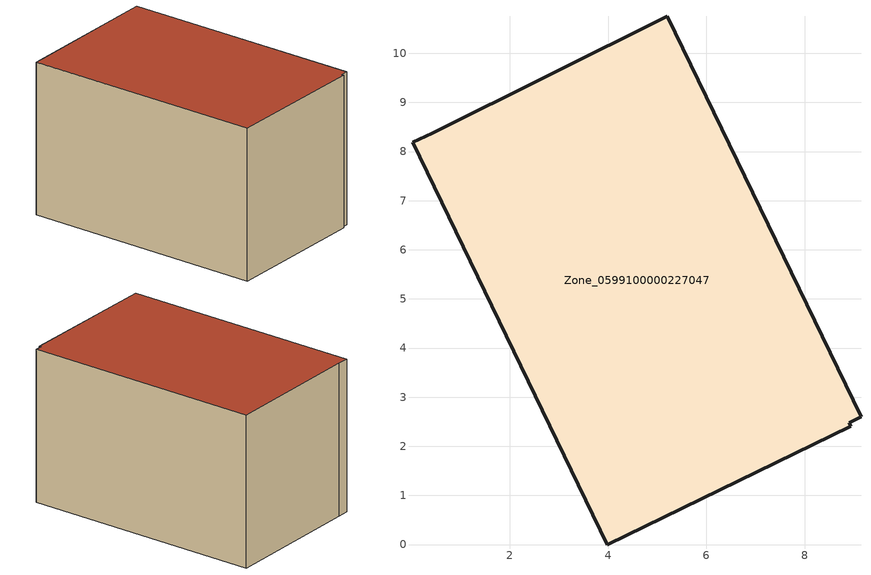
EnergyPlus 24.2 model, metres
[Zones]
Zone_0599100000227047
 floor ground (C_G): 0.42,8.38 5.2,10.75 9.15,2.6 8.9,2.48 8.94,2.41 3.98,0 0.02,8.19 z0
 wall outside (C_F): 9.15,2.6 5.2,10.75 0.42,8.38 0.02,8.19 3.98,0 8.94,2.41 8.9,2.48 9.15,2.6 z0:5.78
 roof outside (C_R): 5.2,10.75 0.42,8.38 0.02,8.19 3.98,0 8.94,2.41 8.9,2.48 9.15,2.6 z5.78
[BUILDING]
Pand.0599100000227047: North Axis=0; Terrain=City; Loads Convergence Tolerance Value=0.04; Temperature Convergence Tolerance Value=0.4; Solar Distribution=FullExterior; Maximum Number of Warmup Days=25; Minimum Number of Warmup Days=1
[Site:Location]
Rotterdam.The.Hague.AP_ZH_NLD Design_Conditions: Latitude=51.96; Longitude=4.45; Time Zone=1; Elevation=-4.5
[SITE:GROUNDTEMPERATURE:BUILDINGSURFACE]
18, 18, 18, 18, 18, 18, 18, 18, 18, 18, 18, 18
[MATERIAL] Thermal Absorptance=0.9; Solar Absorptance=0.7; Visible Absorptance=0.7
Name | Roughness | Thickness | Conductivity | Density | Specific Heat
G.TI.1946-1964 | MediumSmooth | 0.15 | 1 | 540 | 1210
F.TI.1946-1964 | Rough | 0.3 | 0.857143 | 1920 | 840
R.TI.1946-1964 | MediumRough | 0.2 | 0.277778 | 1500 | 1000
[CONSTRUCTION]
C_G: G.TI.1946-1964
C_F: F.TI.1946-1964
C_R: R.TI.1946-1964
[ZONE]
Zone_0599100000227047: Type=1; Multiplier=1; Ceiling Height=Autocalculate; Volume=Autocalculate; Floor Area=autocalculate; Part of Total Floor Area=Yes
[ZONEINFILTRATION:DESIGNFLOWRATE]
Infil_Zone_0599100000227047: Zone or ZoneList or Space or SpaceList=Zone_0599100000227047; Schedule=AlwaysOn; Design Flow Rate Calculation Method=Flow/Area; Flow Rate per Floor Area=0.003; Constant Term Coefficient=1; Temperature Term Coefficient=0; Velocity Term Coefficient=0; Velocity Squared Term Coefficient=0
[HVACTEMPLATE:ZONE:IDEALLOADSAIRSYSTEM]
Zone_0599100000227047: Maximum Heating Supply Air Temperature=50; Minimum Cooling Supply Air Temperature=13; Maximum Heating Supply Air Humidity Ratio=0.0156; Minimum Cooling Supply Air Humidity Ratio=0.0077; Heating Limit=NoLimit; Cooling Limit=NoLimit; Dehumidification Control Type=ConstantSensibleHeatRatio; Cooling Sensible Heat Ratio=0.7; Dehumidification Setpoint=60; Humidification Control Type=None; Humidification Setpoint=30; Outdoor Air Method=None; Outdoor Air Flow Rate per Person=0.00944; Outdoor Air Flow Rate per Zone Floor Area=0; Outdoor Air Flow Rate per Zone=0; Demand Controlled Ventilation Type=None; Outdoor Air Economizer Type=NoEconomizer; Heat Recovery Type=None; Sensible Heat Recovery Effectiveness=0.7; Latent Heat Recovery Effectiveness=0.65
[ZONECONTROL:THERMOSTAT]
ThermostatControl_Zone_0599100000227047: Zone or ZoneList=Zone_0599100000227047; Control Type Schedule=DualSetpointControlType; Control 1=Thermostat_Zone_0599100000227047; Temperature Difference Between Cutout And Setpoint=0
[THERMOSTATSETPOINT:DUALSETPOINT]
Thermostat_Zone_0599100000227047: Heating Setpoint Temperature Schedule=HeatingSetpoint_Zone_0599100000227047; Cooling Setpoint Temperature Schedule=CoolingSetpoint_Zone_0599100000227047
[SCHEDULE:COMPACT]
HeatingSetpoint_Zone_0599100000227047: Through: 12/31, For: AllDays, Until: 24:00, 21
CoolingSetpoint_Zone_0599100000227047: Through: 12/31, For: AllDays, Until: 24:00, 24
DualSetpointControlType: Through: 12/31, For: AllDays, Until: 24:00, 4
AlwaysOn: Through: 12/31, For: AllDays, Until: 24:00, 1
